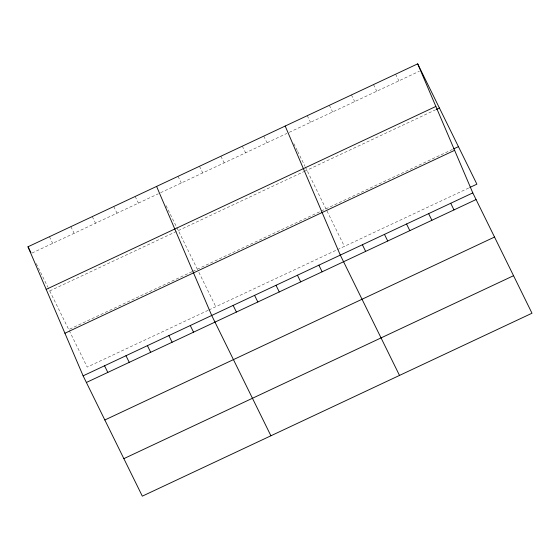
<?xml version="1.0" encoding="UTF-8"?>
<svg xmlns="http://www.w3.org/2000/svg" width="560" height="560" viewBox="0 0 560 560"><rect width="100%" height="100%" fill="white"/><g stroke="black" fill="none" stroke-linecap="round" stroke-linejoin="round"><path stroke-width="0.42" stroke-dasharray="2.8 2.1" d="M32.032 253.057L158.333 193.774M160.629 192.696L286.93 133.406M289.247 132.314L419.377 71.232M49.728 290.934L303.856 171.633M304.619 171.276L435.47 109.851M191.982 271.726L68.74 329.581L48.188 287.805M192.745 271.369L320.579 211.358M321.342 211.001L452.907 149.24M208.145 310.317L87.199 367.094L69.125 330.365M208.908 309.96L336.742 249.949M337.505 249.592L469 187.866M395.605 74.214L398.867 80.857M373.52 84.581L376.789 91.217M351.442 94.948L354.704 101.584M329.357 105.315L332.626 111.951M307.272 115.682L310.541 122.318M293.846 143.626L297.304 150.661M297.689 151.438L304.997 166.292M305.382 167.069L344.393 246.358M263.76 136.108L267.029 142.744M242.326 146.167L245.595 152.81M220.892 156.233L224.161 162.869M199.465 166.292L202.727 172.928M178.031 176.351L181.293 182.994M166.012 205.555L176.4 226.66M176.785 227.437L197.337 269.213M198.877 272.342L215.796 306.726M135.163 196.476L138.432 203.112M113.729 206.535L116.998 213.171M92.295 216.601L95.564 223.237M70.868 226.66L74.13 233.296M49.434 236.719L52.696 243.355M36.267 263.578L47.803 287.021"/><path stroke-width="0.84" d="M417.683 63.847L472.801 192.906L532 313.222L142.317 496.153L83.111 375.837L28 246.778L417.683 63.847L476.889 184.163L469.791 187.495M46.186 289.373L435.876 106.442M436.254 109.48L439.411 108.003M453.698 148.869L458.43 146.65M64.925 333.249L454.615 150.318M83.111 375.837L472.801 192.906M86.38 382.48L476.063 199.549M104.839 419.986L494.522 237.055M123.858 458.64L513.541 275.709M450.716 203.273L453.985 209.909M428.638 213.64L431.9 220.276M406.553 224.007L409.822 230.643M384.468 234.374L387.737 241.01M362.39 244.741L365.652 251.377M399.504 375.417L340.305 255.101L285.194 126.049M318.871 265.167L322.14 271.803M297.444 275.226L300.706 281.862M276.01 285.285L279.272 291.928M254.576 295.351L257.845 301.987M233.142 305.41L236.411 312.046M270.907 435.785L211.708 315.469L156.597 186.417M190.274 325.535L193.543 332.171M168.847 335.594L172.109 342.23M147.413 345.653L150.675 352.296M125.979 355.719L129.248 362.355M104.545 365.778L107.814 372.414M28 246.778L30.905 252.679"/></g></svg>
